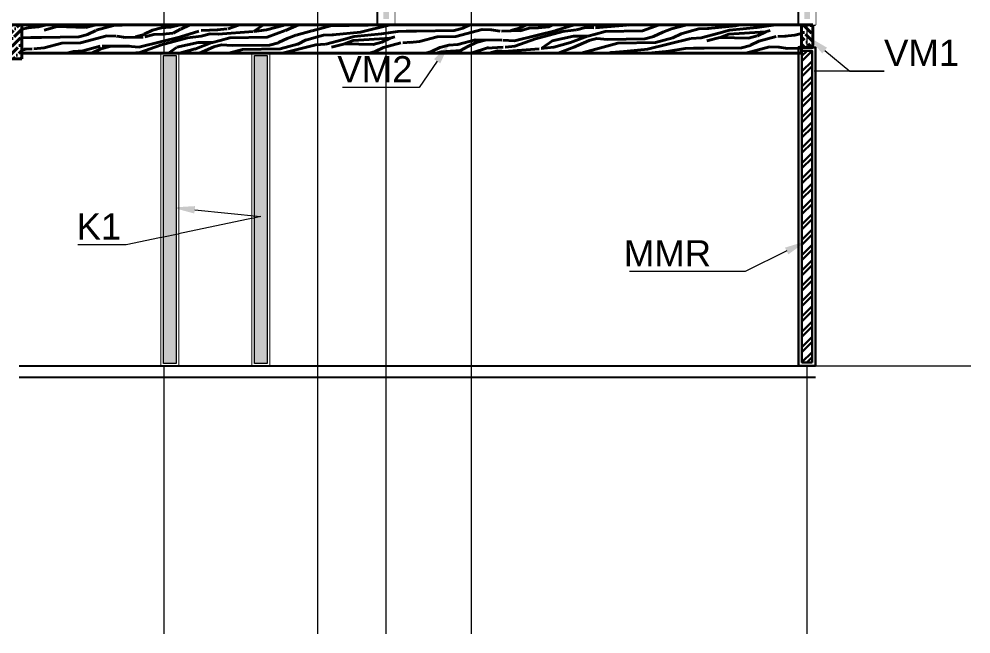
# Model space of a CAD drawing. Header units: metres. Extents: x 14 to 161, y 5 to 309.
# Drawn here: x 123.45 to 131.81, y 71.67 to 77.07 of the extents above; entities that cross this region are included whole.
import ezdxf
from ezdxf import colors
from ezdxf.entities.mleader import LeaderData, LeaderLine
from ezdxf.math import Vec2, Vec3

# ---------------------------------------------------------------- set-up
doc = ezdxf.new("R2010")
doc.units = ezdxf.units.M
doc.set_wipeout_variables(frame=1)
for name, pattern in [('ACAD_ISO04W100', [30, 24, -3, 0, -3]), ('ACAD_ISO05W100', [33, 24, -3, 0, -3, 0, -3]), ('ACAD_ISO06W100', [36, 24, -3, 0, -3, 0, -3, 0, -3]), ('CENTRO2', [0.9, 0.6, -0.1, 0.1, -0.1])]:
    doc.linetypes.add(name, pattern=pattern)
for name, color, linetype, lineweight in [('E-Castillos', 3, 'Continuous', 5), ('E-Ejes', 1, 'CENTRO2', 9), ('E-Hatch', 1, 'Continuous', 5), ('E-Muro de Refuerzo', 3, 'Continuous', 30), ('E-Viga de Madera1', 3, 'ACAD_ISO04W100', 40), ('E-Viga de Madera2', 2, 'ACAD_ISO05W100', 40), ('E-Viga de Madera3', 4, 'ACAD_ISO06W100', 40)]:
    doc.layers.add(name, color=color, linetype=linetype, lineweight=lineweight)
for name, color, linetype in [('E-Cotas', 2, 'Continuous'), ('E-Firme', 5, 'Continuous'), ('E-Trabe 2', 6, 'Continuous')]:
    doc.layers.add(name, color=color, linetype=linetype)
doc.styles.add('General', font='arial.ttf', dxfattribs={"height": 2.3})

# ---------------------------------------------------------------- blocks, each defined once
blk = doc.blocks.new('*U951')
at = {"layer": 'E-Castillos'}
blk.add_lwpolyline([(-0.0751, -2.675), (-0.0751, 0.075), (0.0749, 0.075), (0.0749, -2.675), (-0.0751, -2.675)], dxfattribs=at)
blk.add_wipeout([(-0.0751, -2.675), (0.0749, -2.675), (0.0749, 0.075), (-0.0751, 0.075)])
at = {"layer": 'E-Hatch'}
h = blk.add_hatch(color=1, dxfattribs=at)
h.dxf.hatch_style = 1
h.paths.add_polyline_path([(-0.0551, -2.655), (-0.0551, 0.055), (0.0549, 0.055), (0.0549, -2.655)])
at = {"layer": 'E-Castillos'}
blk.add_lwpolyline([(-0.0551, -2.655), (-0.0551, 0.055), (0.0549, 0.055), (0.0549, -2.655)], close=True, dxfattribs=at)
blk = doc.blocks.new('*U953')
blk.add_wipeout([(-0.075, -1.4497), (0.075, -1.4497), (0.075, 1.3503), (-0.075, 1.3503)])
at = {"ltscale": 0.5}
h = blk.add_hatch(dxfattribs=at)
h.set_pattern_fill('ANSI32', color=5, scale=0.01)
h.set_pattern_definition([(45, (0, -0.09932), (-0.067352, 0.067352), []), (45, (0.0449, -0.09932), (-0.067352, 0.067352), [])])
h.paths.add_polyline_path([(0.045, -1.4197), (-0.045, -1.4197), (-0.045, 1.3203), (0.045, 1.3203)])
for points in [[(0.075, -1.4497), (-0.075, -1.4497), (-0.075, 1.3503), (0.075, 1.3503)], [(0.045, -1.4197), (-0.045, -1.4197), (-0.045, 1.3203), (0.045, 1.3203)]]:
    blk.add_lwpolyline(points, close=True, dxfattribs=at)
blk = doc.blocks.new('*U825')
for points in [[(-0.3, -0.075), (0, -0.075), (0, 0.075), (-0.3, 0.075)], [(-0.25, -0.025), (-0.05, -0.025), (-0.05, 0.025), (-0.25, 0.025)]]:
    blk.add_lwpolyline(points, close=True)
blk.add_wipeout([(-0.3, -0.075), (0, -0.075), (0, 0.075), (-0.3, 0.075)])
at = {"linetype": 'ByBlock'}
h = blk.add_hatch(color=256, dxfattribs=at)
h.dxf.hatch_style = 1
h.paths.add_polyline_path([(-0.25, 0.025), (-0.25, -0.025), (-0.05, -0.025), (-0.05, 0.025)])
blk.add_line((-0.3, 0.075), (0, 0.075))

msp = doc.modelspace()

# ---------------------------------------------------------------- hatches: boundary and pattern name
at = {"layer": 'E-Viga de Madera3'}
h = msp.add_hatch(dxfattribs=at)
h.set_pattern_fill('ANSI36', color=4, scale=0.013788)
h.set_pattern_definition([(45, (43.307474, 45.854136), (0.023216608, 0.085127563), [0.10944414, -0.02188883, 0, -0.02188883])])
h.paths.add_polyline_path([(123.47138, 77.0243), (123.27138, 77.0243), (123.27138, 76.7243), (123.47138, 76.7243)])

# ---------------------------------------------------------------- linework, layer by layer
at = {"layer": 'E-Ejes', "ltscale": 20}
for points in [[(124.72138, 71.66684), (124.72138, 83.27179)], [(126.07138, 71.66684), (126.07138, 83.27179)], [(126.67128, 71.66684), (126.67128, 83.27179)], [(127.42138, 71.66684), (127.42138, 83.27179)], [(130.37138, 71.66684), (130.37138, 83.27179)], [(130.44638, 74.0243), (131.81133, 74.0243)]]:
    msp.add_lwpolyline(points, dxfattribs=at)
at = {"layer": 'E-Firme', "ltscale": 0.5}
msp.add_line((123.44638, 73.9243), (130.44638, 73.9243), dxfattribs=at)
at = {"layer": 'E-Viga de Madera3', "color": 4, "ltscale": 0.5}
msp.add_lwpolyline([(123.27138, 77.0243), (123.27138, 76.7243), (123.47138, 76.7243), (123.47138, 77.0243), (123.27138, 77.0243)], dxfattribs=at)

# ---------------------------------------------------------------- block references
at = {"layer": 'E-Castillos', "ltscale": 0.5}
msp.add_blockref('*U951', (125.57138, 76.6993), dxfattribs=at)

# ---------------------------------------------------------------- leaders
at = {"layer": 'E-Cotas', "ltscale": 0.5}
ml = msp.add_multileader_mtext('Standard', dxfattribs=at)
ml.set_content('VM2', color=3, style='General')
ml.set_leader_properties(color=2, linetype='Continuous', lineweight=15)
ml.build(insert=Vec2(0, 0))
ml.multileader.update_dxf_attribs({"text_left_attachment_type": 5, "text_right_attachment_type": 5, "dogleg_length": 3, "arrow_head_size": 0.2, "scale": 0.1})
ctx = ml.context
ctx.base_point, ctx.scale, ctx.char_height, ctx.arrow_head_size, ctx.landing_gap_size, ctx.plane_origin = Vec3(126.26221, 76.47103), 0.1, 0.23, 0.2, 0, Vec3(127.23373, 76.86817)
ctx.left_attachment, ctx.right_attachment, ctx.text_align_type = 5, 5, 2
notes = []
notes.append((ctx, [(0, (1, 1, 0), (126.96198, 76.47103), (-1, 0), 0.05747, [(0, [(127.23373, 76.86817)], 0, [])])]))
ctx.mtext.insert, ctx.mtext.alignment, ctx.mtext.flow_direction = Vec3(126.90451, 76.74797), 3, 5
for ctx, leaders in notes:
    for number, flags, end, landing, length, lines in leaders:
        leader = LeaderData()
        leader.index, (leader.has_last_leader_line, leader.has_dogleg_vector, leader.attachment_direction) = number, flags
        leader.last_leader_point, leader.dogleg_vector, leader.dogleg_length = Vec3(end), Vec3(landing), length
        for number, points, colour, breaks in lines:
            line = LeaderLine()
            line.index, line.vertices, line.color, line.breaks = number, Vec3.list(points), colors.encode_raw_color(colour), breaks
            leader.lines.append(line)
        ctx.leaders.append(leader)

# ---------------------------------------------------------------- next in the draw order: block references
at = {"layer": 'E-Castillos', "ltscale": 0.5}
msp.add_blockref('*U951', (124.77138, 76.6993), dxfattribs=at)
at = {"layer": 'E-Muro de Refuerzo', "ltscale": 0.5}
msp.add_blockref('*U953', (130.37138, 75.47396), dxfattribs=at)
at = {"layer": 'E-Trabe 2', "ltscale": 0.5, "rotation": 90}
for p in [(126.67138, 77.3243), (130.37138, 77.3243)]:
    msp.add_blockref('*U825', p, dxfattribs=at)

# ---------------------------------------------------------------- next in the draw order: hatches: boundary and pattern name
at = {"layer": 'E-Viga de Madera1'}
h = msp.add_hatch(dxfattribs=at)
h.set_pattern_fill('ANSI36', color=3, scale=0.013788, angle=90)
h.set_pattern_definition([(135, (171.001696, 56.10816), (-0.085127563, 0.02321661), [0.10944414, -0.02188883, 0, -0.02188883])])
h.paths.add_polyline_path([(130.42138, 77.0243), (130.32138, 77.0243), (130.32138, 76.8243), (130.42138, 76.8243)])
at = {"layer": 'E-Viga de Madera2', "ltscale": 100}
h = msp.add_hatch(dxfattribs=at)
h.set_pattern_fill('WOOD_01', color=2, scale=0.8, angle=15, pattern_type=2)
h.set_pattern_definition([(15, (105.0094, 71.02405), (-0.207055, 0.77274), [0.16, -0.64]), (23.9726, (105.1289, 70.60884), (4.429389244, 2.01507025), [0.153883, -15.234423]), (20.7105, (105.10875, 70.65313), (6.74761385, 2.63622662), [0.160798, -7.8791]), (359.5779, (105.046632, 70.884955), (9.121309987, -0.040604702), [0.240666, -23.825902]), (8.6599, (104.99376, 71.1441), (0.77274048, 0.20705688), [0.144886, -7.09942]), (0.0686, (105.13496, 70.70985), (3.29801754, 0.05548154), [0.124194, -12.295146]), (3.6901, (104.74441, 71.08557), (0.7727408, 0.2070556), [0.326338, -3.752878]), (20.7105, (105.147534, 70.53929), (6.74761385, 2.63622662), [0.0804, -7.9595]), (15, (105.05284, 70.8618), (-0.207055, 0.77274), [0.08, -0.72]), (15, (104.87345, 70.9131), (-0.207055, 0.77274), [0.24, -0.56]), (26.3099, (104.99694, 71.07041), (2.8839078, 1.6009596), [0.081584, -3.997631]), (17.7263, (104.996275, 70.763793), (15.247759037, 4.913842366), [0.16819, -16.650846]), (7.4054, (105.041124, 70.750964), (6.38897911, 0.88370608), [0.121062, -11.985134]), (15, (105.0812, 70.447), (-0.207055, 0.77274), [0.16, -0.64]), (13.8309, (105.014246, 70.387627), (0.772740644, 0.207055868), [0.392082, -38.81608]), (15, (104.85895, 70.9672), (-0.207055, 0.77274), [0.08, -0.72]), (15, (104.9197, 71.0497), (-0.207055, 0.77274), [0.08, -0.72]), (15, (104.5533, 71.0261), (-0.207055, 0.77274), [0.12, -0.68]), (5.5377, (104.75158, 71.12062), (0.77274064, 0.20705555), [0.24331, -4.6229]), (15, (104.5043, 71.0544), (-0.207055, 0.77274), [0.16, -0.64]), (15, (104.60565, 70.3361), (-0.207055, 0.77274), [0.088, -0.712]), (15, (104.9894, 70.48036), (-0.207055, 0.77274), [0.08, -0.72]), (15, (104.5891, 70.3979), (-0.207055, 0.77274), [0.168, -0.632]), (20.4403, (104.970765, 70.549902), (7.520352223, 2.84328893), [0.16876, -16.707258]), (15, (104.9619, 70.6138), (-0.207055, 0.77274), [0.152, -0.648]), (15, (104.556, 70.5216), (-0.207055, 0.77274), [0.088, -0.712]), (13.8309, (104.615561, 70.670064), (0.772740644, 0.207055868), [0.392082, -38.81608]), (15, (104.6665, 70.75825), (-0.207055, 0.77274), [0.08, -0.72]), (15, (104.583, 70.7607), (-0.207055, 0.77274), [0.08, -0.72]), (15, (104.8921, 70.84354), (-0.207055, 0.77274), [0.16, -0.64]), (15, (104.7334, 70.8176), (-0.207055, 0.77274), [0.08, -0.72]), (15, (104.554, 70.8689), (-0.207055, 0.77274), [0.16, -0.64]), (34.6538, (104.849603, 70.60026), (7.67192765, 5.3685661), [0.118929, -11.773925]), (26.3099, (104.66026, 70.78143), (2.8839078, 1.6009596), [0.081584, -3.997631]), (26.3099, (104.97971, 70.82561), (2.8839078, 1.6009596), [0.081584, -3.997631]), (20.7105, (104.66921, 71.05714), (6.74761385, 2.63622662), [0.0804, -7.9595]), (4.6952, (104.415164, 71.04704), (4.84349809, 0.46959485), [0.089442, -8.854828]), (3.6901, (104.69066, 70.3589), (0.7727408, 0.2070556), [0.081584, -3.997631]), (105, (104.7721, 70.36415), (-0.77274, -0.207055), [0, -0.8]), (1.6076, (104.493845, 70.7534), (13.964806047, 0.42899996), [0.172696, -17.096923]), (26.3099, (104.93623, 70.98789), (2.8839078, 1.6009596), [0.081584, -3.997631]), (25.3048, (105.066674, 70.50106), (3.65664872, 1.80801374), [0.089442, -8.854828]), (3.6901, (104.74375, 70.77895), (0.7727408, 0.2070556), [0.081584, -3.997631]), (3.6901, (104.81067, 70.8383), (0.7727408, 0.2070556), [0.081584, -3.997631]), (356.5651, (104.51455, 70.67613), (0.7727403, 0.207056), [0.101193, -2.428629]), (0.9638, (104.52915, 70.96163), (0.7727401, 0.2070561), [0.329849, -2.968635]), (358.3008, (104.66921, 71.05714), (5.82329377, -0.09608983), [0.250567, -8.101676]), (15, (104.65885, 71.0958), (-0.207055, 0.77274), [0.096, -0.704]), (0.9638, (104.75137, 70.44142), (0.7727401, 0.2070561), [0.329849, -2.968635]), (0.9638, (104.6596, 70.4748), (0.7727401, 0.2070561), [0.329849, -2.968635]), (0.9638, (104.64096, 70.54435), (0.7727401, 0.2070561), [0.329849, -2.968635]), (4.6952, (104.46486, 70.861584), (4.84349809, 0.46959485), [0.089442, -8.854828]), (0.9638, (104.70855, 70.91032), (0.7727401, 0.2070561), [0.164924, -3.13356]), (4.6952, (104.531115, 70.61431), (4.84349809, 0.46959485), [0.089442, -8.854828]), (12.6141, (104.947434, 70.667884), (0.772740365, 0.207056173), [0.192166, -19.024492]), (4.6952, (104.82516, 70.7842), (4.84349809, 0.46959485), [0.089442, -8.854828]), (27.5288, (104.914305, 70.79152), (2.88390792, 1.60096117), [0.073756, -7.30188]), (4.5626, (104.541468, 70.57567), (8.914254463, 0.732137535), [0.309115, -30.602364]), (6.8699, (104.8496, 70.60026), (0.7727403, 0.20705494), [0.113137, -5.543717]), (19.7636, (104.62026, 70.62163), (8.29309377, 3.05034164), [0.192666, -9.44061]), (15, (104.8016, 70.6868), (-0.207055, 0.77274), [0.248, -0.552]), (359.7449, (104.43794, 70.96204), (3.29801731, 0.05548152), [0.091214, -9.030189]), (5.5377, (104.77207, 70.36415), (0.77274064, 0.20705555), [0.24331, -4.6229]), (355.0169, (104.566314, 70.48294), (2.52527699, -0.15157446), [0.093638, -9.270122]), (15, (105.0701, 71.1066), (-0.207055, 0.77274), [0.04, -0.76]), (15, (105.1612, 70.7666), (-0.207055, 0.77274), [0.08, -0.72]), (26.3099, (105.23572, 70.48838), (2.8839078, 1.6009596), [0.081584, -3.997631]), (15, (105.2227, 70.5677), (-0.207055, 0.77274), [0.144, -0.656]), (358.3008, (105.10527, 70.97521), (5.82329377, -0.09608983), [0.083522, -8.26872]), (3.0207, (105.15648, 70.815002), (15.51052049, 0.842238517), [0.147206, -26.840515]), (105, (105.2357, 70.4884), (-0.77274, -0.207055), [0, -0.8]), (15, (105.30885, 70.52454), (-0.207055, 0.77274), [0.072, -0.728]), (15, (105.2695, 70.6714), (-0.207055, 0.77274), [0.072, -0.728]), (15, (105.25916, 70.71), (-0.207055, 0.77274), [0.072, -0.728]), (351.0376, (105.18876, 70.97273), (6.0303476, -0.868825), [0.078791, -7.80029]), (3.5163, (105.16391, 71.065459), (4.07079072, 0.2624153776), [0.07347, -52.17242]), (356.5651, (105.23845, 70.78727), (0.7727403, 0.207056), [0.075894, -2.453926]), (2.4712, (105.13699, 71.165916), (4.0707587, 0.2625359), [0.073756, -7.30188])])
h.paths.add_polyline_path([(123.47138, 77.0243), (130.32138, 77.0243), (130.32138, 76.7743), (123.47138, 76.7743)])

# ---------------------------------------------------------------- next in the draw order: linework, layer by layer
at = {"layer": 'E-Firme', "ltscale": 0.5}
msp.add_line((123.44638, 74.0243), (130.44638, 74.0243), dxfattribs=at)
at = {"layer": 'E-Viga de Madera1', "color": 3, "ltscale": 0.5}
msp.add_lwpolyline([(130.32138, 76.8243), (130.42138, 76.8243), (130.42138, 77.0243), (130.32138, 77.0243), (130.32138, 76.8243)], dxfattribs=at)
at = {"layer": 'E-Viga de Madera2', "linetype": 'Continuous', "ltscale": 0.5}
msp.add_lwpolyline([(123.47138, 77.0243), (123.47138, 76.7743), (130.32138, 76.7743), (130.32138, 77.0243), (123.47138, 77.0243)], dxfattribs=at)

# ---------------------------------------------------------------- next in the draw order: leaders
at = {"layer": 'E-Castillos', "ltscale": 0.5}
ml = msp.add_multileader_mtext('Standard', dxfattribs=at)
ml.set_content('MMR', color=3, style='General')
ml.set_leader_properties(color=2, linetype='Continuous', lineweight=15)
ml.build(insert=Vec2(0, 0))
ml.multileader.update_dxf_attribs({"text_left_attachment_type": 5, "text_right_attachment_type": 5, "dogleg_length": 3, "arrow_head_size": 0.2, "scale": 0.1})
ctx = ml.context
ctx.base_point, ctx.scale, ctx.char_height, ctx.arrow_head_size, ctx.landing_gap_size, ctx.plane_origin = Vec3(128.78862, 74.85331), 0.1, 0.23, 0.2, 0, Vec3(130.37138, 75.12387)
ctx.left_attachment, ctx.right_attachment, ctx.text_align_type = 5, 5, 2
notes = []
notes.append((ctx, [(0, (1, 1, 0), (129.82804, 74.85331), (-1, 0), 0.3, [(0, [(130.37138, 75.12387)], 0, [])])]))
ctx.mtext.insert, ctx.mtext.alignment, ctx.mtext.flow_direction = Vec3(129.52804, 75.12931), 3, 5
at = {"layer": 'E-Cotas', "ltscale": 0.5}
ml = msp.add_multileader_mtext('Standard', dxfattribs=at)
ml.set_content('VM1', color=3, style='General')
ml.set_leader_properties(color=2, linetype='Continuous', lineweight=15)
ml.build(insert=Vec2(0, 0))
ml.multileader.update_dxf_attribs({"text_left_attachment_type": 5, "text_right_attachment_type": 5, "dogleg_length": 3, "arrow_head_size": 0.2, "scale": 0.1})
ctx = ml.context
ctx.base_point, ctx.scale, ctx.char_height, ctx.arrow_head_size, ctx.landing_gap_size, ctx.plane_origin = Vec3(131.04756, 76.61479), 0.1, 0.23, 0.2, 0, Vec3(130.37138, 76.8993)
ctx.left_attachment, ctx.right_attachment = 5, 5
notes.append((ctx, [(0, (1, 1, 0), (130.74756, 76.61479), (1, 0), 0.3, [(0, [(130.37138, 76.9243)], 0, [])])]))
ctx.mtext.insert, ctx.mtext.flow_direction = Vec3(131.04756, 76.89173), 5
ml = msp.add_multileader_mtext('Standard', dxfattribs=at)
ml.set_content('K1', color=3, style='General')
ml.set_leader_properties(color=2, linetype='Continuous', lineweight=15)
ml.build(insert=Vec2(0, 0))
ml.multileader.update_dxf_attribs({"text_left_attachment_type": 5, "text_right_attachment_type": 5, "dogleg_length": 3, "arrow_head_size": 0.2, "scale": 0.1})
ctx = ml.context
ctx.base_point, ctx.scale, ctx.char_height, ctx.arrow_head_size, ctx.landing_gap_size, ctx.plane_origin = Vec3(124.034, 75.08782), 0.1, 0.23, 0.2, 0, Vec3(125.26066, 75.41705)
ctx.left_attachment, ctx.right_attachment, ctx.text_align_type = 5, 5, 2
notes.append((ctx, [(0, (1, 1, 0), (124.38791, 75.08782), (-1, 0), 0.04342, [(1, [(124.79113, 75.41705), (125.57128, 75.3368)], 0, [])])]))
ctx.mtext.insert, ctx.mtext.alignment, ctx.mtext.flow_direction = Vec3(124.34449, 75.36476), 3, 5
for ctx, leaders in notes:
    for number, flags, end, landing, length, lines in leaders:
        leader = LeaderData()
        leader.index, (leader.has_last_leader_line, leader.has_dogleg_vector, leader.attachment_direction) = number, flags
        leader.last_leader_point, leader.dogleg_vector, leader.dogleg_length = Vec3(end), Vec3(landing), length
        for number, points, colour, breaks in lines:
            line = LeaderLine()
            line.index, line.vertices, line.color, line.breaks = number, Vec3.list(points), colors.encode_raw_color(colour), breaks
            leader.lines.append(line)
        ctx.leaders.append(leader)

doc.saveas('drawing.dxf')
